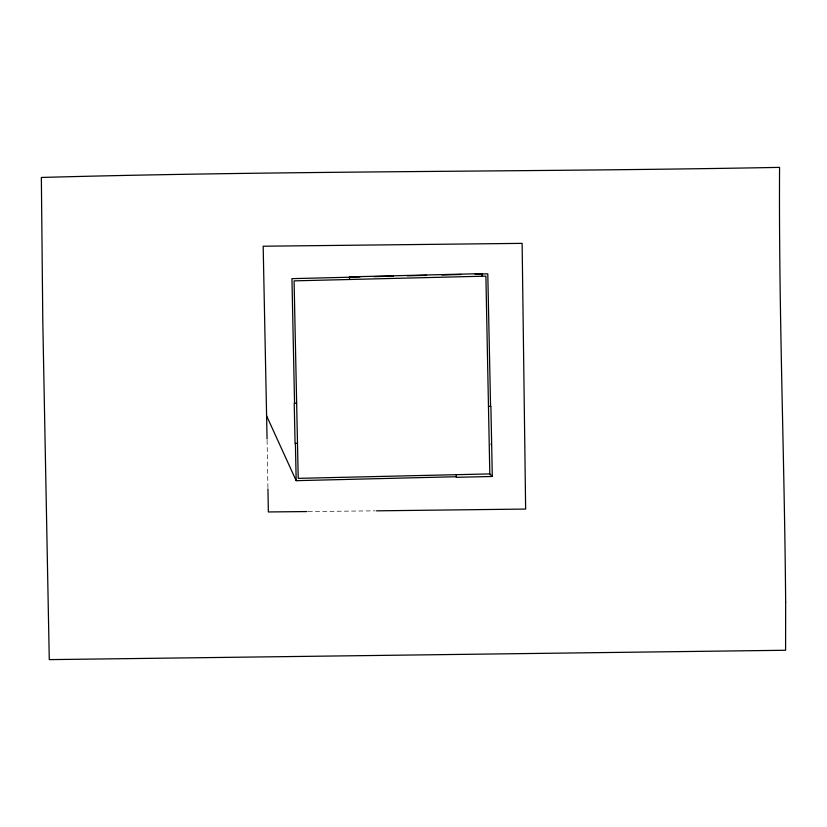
<?xml version="1.0" encoding="UTF-8"?>
<svg xmlns="http://www.w3.org/2000/svg" width="827" height="827" viewBox="0 0 827 827"><rect width="100%" height="100%" fill="white"/><g stroke="black" fill="none" stroke-linecap="round" stroke-linejoin="round"><path stroke-width="0.62" stroke-dasharray="4.13 3.1" d="M308.233 511.541L375.127 510.848M267.09 440.295L267.917 487.641"/><path stroke-width="1.24" d="M359.962 276.973L291.941 278.647L294.557 403.245M374.083 276.632L393.332 276.156M407.442 275.815L426.629 275.339M441.918 274.967L461.032 274.492M475.049 274.15L487.785 273.84L490.566 406.305M296.645 403.194L294.226 403.256L295.063 443.375L297.493 443.324M266.656 415.981L296.18 480.673L456.308 476.734M424.758 275.556L425.471 275.536M387.646 276.466L388.349 276.445M488.478 406.357L490.897 406.305L492.292 476.476L456.318 477.313L456.266 474.688M489.811 473.912L298.227 478.357L294.081 280.86L485.894 276.146L489.811 473.912L492.292 476.476M306.941 511.562L268.351 511.954L267.948 488.922M376.409 510.838L525.641 509.06L522.126 243.365L263.172 246.219L267.069 439.013M482.089 276.239L482.027 273.623L349.501 276.869L349.563 279.495M295.404 443.365L296.18 480.673M491.155 443.861L491.166 444.637M785.65 602.376L785.588 650.26L49.269 659.626L42.808 322.241L41.35 177.454C287.372 170.61 533.508 172.057 779.572 167.374C778.683 312.42 784.513 457.362 785.65 602.376"/></g></svg>
